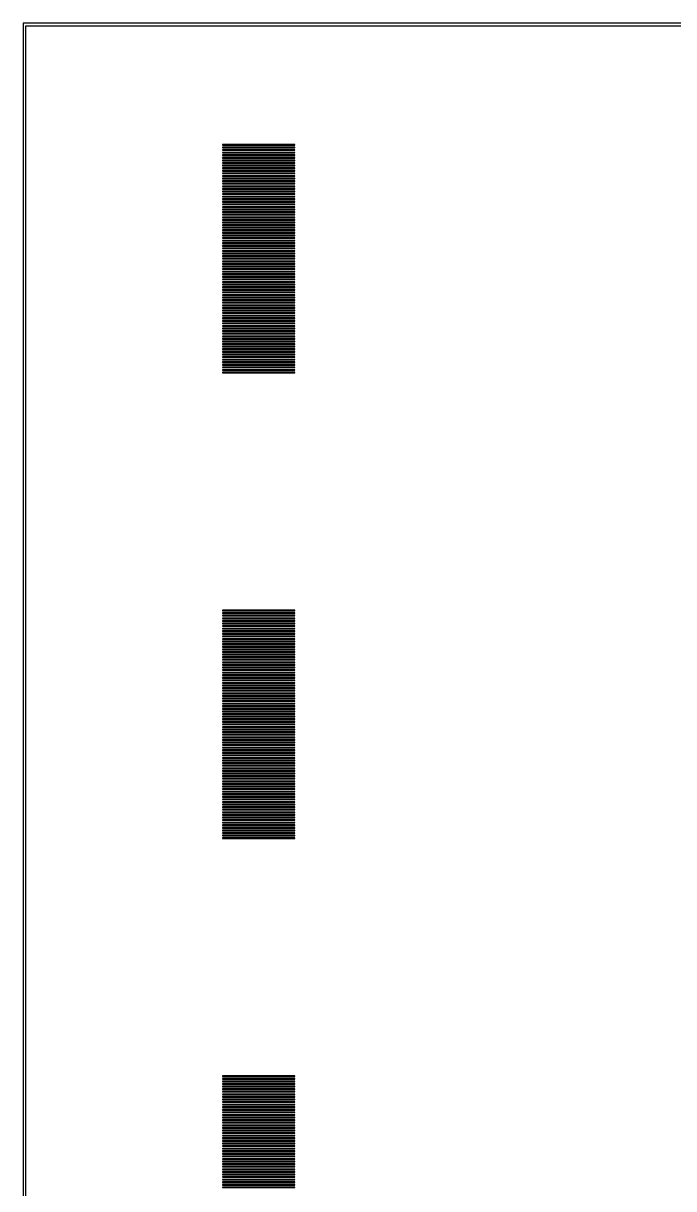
# Model space of a CAD drawing. Extents: x 0 to 54, y 0 to 90.
# Drawn here: x -0.05 to 12.53, y 67.53 to 90.05 of the extents above; entities that cross this region are included whole.
import ezdxf

# ---------------------------------------------------------------- set-up
doc = ezdxf.new("R2010")
doc.units = 0

msp = doc.modelspace()

# ---------------------------------------------------------------- linework, layer by layer
for p, q in [((54.05, 90.05), (-0.04999, 90.05)), ((-0.04999, 90.05), (-0.04999, -0.04999)), ((0, 59.5547), (0, 90)), ((0, 90), (54, 90)), ((5.2, 87.705), (3.8, 87.705)), ((3.8, 87.705), (3.8, 87.695)), ((3.8, 87.695), (5.2, 87.695)), ((5.2, 87.655), (3.8, 87.655)), ((3.8, 87.655), (3.8, 87.645)), ((3.8, 87.645), (5.2, 87.645)), ((5.2, 87.695), (5.2, 87.705)), ((5.2, 87.645), (5.2, 87.655)), ((5.2, 87.605), (3.8, 87.605)), ((3.8, 87.605), (3.8, 87.595)), ((3.8, 87.595), (5.2, 87.595)), ((5.2, 87.555), (3.8, 87.555)), ((3.8, 87.555), (3.8, 87.545)), ((3.8, 87.545), (5.2, 87.545)), ((5.2, 87.505), (3.8, 87.505)), ((3.8, 87.505), (3.8, 87.495)), ((3.8, 87.495), (5.2, 87.495)), ((5.2, 87.455), (3.8, 87.455)), ((3.8, 87.455), (3.8, 87.445)), ((3.8, 87.445), (5.2, 87.445)), ((5.2, 87.405), (3.8, 87.405)), ((3.8, 87.405), (3.8, 87.395)), ((5.2, 87.595), (5.2, 87.605)), ((5.2, 87.545), (5.2, 87.555)), ((5.2, 87.495), (5.2, 87.505)), ((5.2, 87.445), (5.2, 87.455)), ((5.2, 87.395), (5.2, 87.405)), ((3.8, 87.395), (5.2, 87.395)), ((5.2, 87.355), (3.8, 87.355)), ((3.8, 87.355), (3.8, 87.345)), ((3.8, 87.345), (5.2, 87.345)), ((5.2, 87.305), (3.8, 87.305)), ((3.8, 87.305), (3.8, 87.295)), ((3.8, 87.295), (5.2, 87.295)), ((5.2, 87.255), (3.8, 87.255)), ((3.8, 87.255), (3.8, 87.245)), ((3.8, 87.245), (5.2, 87.245)), ((5.2, 87.205), (3.8, 87.205)), ((3.8, 87.205), (3.8, 87.195)), ((3.8, 87.195), (5.2, 87.195)), ((5.2, 87.345), (5.2, 87.355)), ((5.2, 87.295), (5.2, 87.305)), ((5.2, 87.245), (5.2, 87.255)), ((5.2, 87.195), (5.2, 87.205)), ((5.2, 87.155), (3.8, 87.155)), ((3.8, 87.155), (3.8, 87.145)), ((3.8, 87.145), (5.2, 87.145)), ((5.2, 87.105), (3.8, 87.105)), ((3.8, 87.105), (3.8, 87.095)), ((3.8, 87.095), (5.2, 87.095)), ((5.2, 87.055), (3.8, 87.055)), ((3.8, 87.055), (3.8, 87.045)), ((3.8, 87.045), (5.2, 87.045)), ((5.2, 87.005), (3.8, 87.005)), ((3.8, 87.005), (3.8, 86.995)), ((3.8, 86.995), (5.2, 86.995)), ((5.2, 86.955), (3.8, 86.955)), ((3.8, 86.955), (3.8, 86.945)), ((5.2, 87.145), (5.2, 87.155)), ((5.2, 87.095), (5.2, 87.105)), ((5.2, 87.045), (5.2, 87.055)), ((5.2, 86.995), (5.2, 87.005)), ((5.2, 86.945), (5.2, 86.955)), ((3.8, 86.945), (5.2, 86.945)), ((5.2, 86.905), (3.8, 86.905)), ((3.8, 86.905), (3.8, 86.895)), ((3.8, 86.895), (5.2, 86.895)), ((5.2, 86.855), (3.8, 86.855)), ((3.8, 86.855), (3.8, 86.845)), ((3.8, 86.845), (5.2, 86.845)), ((5.2, 86.805), (3.8, 86.805)), ((3.8, 86.805), (3.8, 86.795)), ((3.8, 86.795), (5.2, 86.795)), ((5.2, 86.755), (3.8, 86.755)), ((3.8, 86.755), (3.8, 86.745)), ((3.8, 86.745), (5.2, 86.745)), ((5.2, 86.895), (5.2, 86.905)), ((5.2, 86.845), (5.2, 86.855)), ((5.2, 86.795), (5.2, 86.805)), ((5.2, 86.745), (5.2, 86.755)), ((5.2, 86.705), (3.8, 86.705)), ((3.8, 86.705), (3.8, 86.695)), ((3.8, 86.695), (5.2, 86.695)), ((5.2, 86.655), (3.8, 86.655)), ((3.8, 86.655), (3.8, 86.645)), ((3.8, 86.645), (5.2, 86.645)), ((5.2, 86.605), (3.8, 86.605)), ((3.8, 86.605), (3.8, 86.595)), ((3.8, 86.595), (5.2, 86.595)), ((5.2, 86.555), (3.8, 86.555)), ((3.8, 86.555), (3.8, 86.545)), ((3.8, 86.545), (5.2, 86.545)), ((5.2, 86.505), (3.8, 86.505)), ((3.8, 86.505), (3.8, 86.495)), ((5.2, 86.695), (5.2, 86.705)), ((5.2, 86.645), (5.2, 86.655)), ((5.2, 86.595), (5.2, 86.605)), ((5.2, 86.545), (5.2, 86.555)), ((5.2, 86.495), (5.2, 86.505)), ((3.8, 86.495), (5.2, 86.495)), ((5.2, 86.455), (3.8, 86.455)), ((3.8, 86.455), (3.8, 86.445)), ((3.8, 86.445), (5.2, 86.445)), ((5.2, 86.405), (3.8, 86.405)), ((3.8, 86.405), (3.8, 86.395)), ((3.8, 86.395), (5.2, 86.395)), ((5.2, 86.355), (3.8, 86.355)), ((3.8, 86.355), (3.8, 86.345)), ((3.8, 86.345), (5.2, 86.345)), ((5.2, 86.305), (3.8, 86.305)), ((3.8, 86.305), (3.8, 86.295)), ((3.8, 86.295), (5.2, 86.295)), ((5.2, 86.445), (5.2, 86.455)), ((5.2, 86.395), (5.2, 86.405)), ((5.2, 86.345), (5.2, 86.355)), ((5.2, 86.295), (5.2, 86.305)), ((5.2, 86.255), (3.8, 86.255)), ((3.8, 86.255), (3.8, 86.245)), ((3.8, 86.245), (5.2, 86.245)), ((5.2, 86.205), (3.8, 86.205)), ((3.8, 86.205), (3.8, 86.195)), ((3.8, 86.195), (5.2, 86.195)), ((5.2, 86.155), (3.8, 86.155)), ((3.8, 86.155), (3.8, 86.145)), ((3.8, 86.145), (5.2, 86.145)), ((5.2, 86.105), (3.8, 86.105)), ((3.8, 86.105), (3.8, 86.095)), ((3.8, 86.095), (5.2, 86.095)), ((5.2, 86.055), (3.8, 86.055)), ((3.8, 86.055), (3.8, 86.045)), ((5.2, 86.245), (5.2, 86.255)), ((5.2, 86.195), (5.2, 86.205)), ((5.2, 86.145), (5.2, 86.155)), ((5.2, 86.095), (5.2, 86.105)), ((5.2, 86.045), (5.2, 86.055)), ((3.8, 86.045), (5.2, 86.045)), ((5.2, 86.005), (3.8, 86.005)), ((3.8, 86.005), (3.8, 85.995)), ((3.8, 85.995), (5.2, 85.995)), ((5.2, 85.955), (3.8, 85.955)), ((3.8, 85.955), (3.8, 85.945)), ((3.8, 85.945), (5.2, 85.945)), ((5.2, 85.905), (3.8, 85.905)), ((3.8, 85.905), (3.8, 85.895)), ((3.8, 85.895), (5.2, 85.895)), ((5.2, 85.855), (3.8, 85.855)), ((3.8, 85.855), (3.8, 85.845)), ((3.8, 85.845), (5.2, 85.845)), ((5.2, 85.995), (5.2, 86.005)), ((5.2, 85.945), (5.2, 85.955)), ((5.2, 85.895), (5.2, 85.905)), ((5.2, 85.845), (5.2, 85.855)), ((5.2, 85.805), (3.8, 85.805)), ((3.8, 85.805), (3.8, 85.795)), ((3.8, 85.795), (5.2, 85.795)), ((5.2, 85.755), (3.8, 85.755)), ((3.8, 85.755), (3.8, 85.745)), ((3.8, 85.745), (5.2, 85.745)), ((5.2, 85.705), (3.8, 85.705)), ((3.8, 85.705), (3.8, 85.695)), ((3.8, 85.695), (5.2, 85.695)), ((5.2, 85.655), (3.8, 85.655)), ((3.8, 85.655), (3.8, 85.645)), ((3.8, 85.645), (5.2, 85.645)), ((5.2, 85.605), (3.8, 85.605)), ((3.8, 85.605), (3.8, 85.595)), ((3.8, 85.595), (5.2, 85.595)), ((5.2, 85.795), (5.2, 85.805)), ((5.2, 85.745), (5.2, 85.755)), ((5.2, 85.695), (5.2, 85.705)), ((5.2, 85.645), (5.2, 85.655)), ((5.2, 85.595), (5.2, 85.605)), ((5.2, 85.555), (3.8, 85.555)), ((3.8, 85.555), (3.8, 85.545)), ((3.8, 85.545), (5.2, 85.545)), ((5.2, 85.505), (3.8, 85.505)), ((3.8, 85.505), (3.8, 85.495)), ((3.8, 85.495), (5.2, 85.495)), ((5.2, 85.455), (3.8, 85.455)), ((3.8, 85.455), (3.8, 85.445)), ((3.8, 85.445), (5.2, 85.445)), ((5.2, 85.405), (3.8, 85.405)), ((3.8, 85.405), (3.8, 85.395)), ((3.8, 85.395), (5.2, 85.395)), ((5.2, 85.545), (5.2, 85.555)), ((5.2, 85.495), (5.2, 85.505)), ((5.2, 85.445), (5.2, 85.455)), ((5.2, 85.395), (5.2, 85.405)), ((5.2, 85.355), (3.8, 85.355)), ((3.8, 85.355), (3.8, 85.345)), ((3.8, 85.345), (5.2, 85.345)), ((5.2, 85.305), (3.8, 85.305)), ((3.8, 85.305), (3.8, 85.295)), ((3.8, 85.295), (5.2, 85.295)), ((5.2, 85.255), (3.8, 85.255)), ((3.8, 85.255), (3.8, 85.245)), ((3.8, 85.245), (5.2, 85.245)), ((5.2, 85.205), (3.8, 85.205)), ((3.8, 85.205), (3.8, 85.195)), ((3.8, 85.195), (5.2, 85.195)), ((5.2, 85.155), (3.8, 85.155)), ((3.8, 85.155), (3.8, 85.145)), ((3.8, 85.145), (5.2, 85.145)), ((5.2, 85.345), (5.2, 85.355)), ((5.2, 85.295), (5.2, 85.305)), ((5.2, 85.245), (5.2, 85.255)), ((5.2, 85.195), (5.2, 85.205)), ((5.2, 85.145), (5.2, 85.155)), ((5.2, 85.105), (3.8, 85.105)), ((3.8, 85.105), (3.8, 85.095)), ((3.8, 85.095), (5.2, 85.095)), ((5.2, 85.055), (3.8, 85.055)), ((3.8, 85.055), (3.8, 85.045)), ((3.8, 85.045), (5.2, 85.045)), ((5.2, 85.005), (3.8, 85.005)), ((3.8, 85.005), (3.8, 84.995)), ((3.8, 84.995), (5.2, 84.995)), ((5.2, 84.955), (3.8, 84.955)), ((3.8, 84.955), (3.8, 84.945)), ((3.8, 84.945), (5.2, 84.945)), ((5.2, 85.095), (5.2, 85.105)), ((5.2, 85.045), (5.2, 85.055)), ((5.2, 84.995), (5.2, 85.005)), ((5.2, 84.945), (5.2, 84.955)), ((5.2, 84.905), (3.8, 84.905)), ((3.8, 84.905), (3.8, 84.895)), ((3.8, 84.895), (5.2, 84.895)), ((5.2, 84.855), (3.8, 84.855)), ((3.8, 84.855), (3.8, 84.845)), ((3.8, 84.845), (5.2, 84.845)), ((5.2, 84.805), (3.8, 84.805)), ((3.8, 84.805), (3.8, 84.795)), ((3.8, 84.795), (5.2, 84.795)), ((5.2, 84.755), (3.8, 84.755)), ((3.8, 84.755), (3.8, 84.745)), ((3.8, 84.745), (5.2, 84.745)), ((5.2, 84.705), (3.8, 84.705)), ((3.8, 84.705), (3.8, 84.695)), ((3.8, 84.695), (5.2, 84.695)), ((5.2, 84.895), (5.2, 84.905)), ((5.2, 84.845), (5.2, 84.855)), ((5.2, 84.795), (5.2, 84.805)), ((5.2, 84.745), (5.2, 84.755)), ((5.2, 84.695), (5.2, 84.705)), ((5.2, 84.655), (3.8, 84.655)), ((3.8, 84.655), (3.8, 84.645)), ((3.8, 84.645), (5.2, 84.645)), ((5.2, 84.605), (3.8, 84.605)), ((3.8, 84.605), (3.8, 84.595)), ((3.8, 84.595), (5.2, 84.595)), ((5.2, 84.555), (3.8, 84.555)), ((3.8, 84.555), (3.8, 84.545)), ((3.8, 84.545), (5.2, 84.545)), ((5.2, 84.505), (3.8, 84.505)), ((3.8, 84.505), (3.8, 84.495)), ((3.8, 84.495), (5.2, 84.495)), ((5.2, 84.645), (5.2, 84.655)), ((5.2, 84.595), (5.2, 84.605)), ((5.2, 84.545), (5.2, 84.555)), ((5.2, 84.495), (5.2, 84.505)), ((5.2, 84.455), (3.8, 84.455)), ((3.8, 84.455), (3.8, 84.445)), ((3.8, 84.445), (5.2, 84.445)), ((5.2, 84.405), (3.8, 84.405)), ((3.8, 84.405), (3.8, 84.395)), ((3.8, 84.395), (5.2, 84.395)), ((5.2, 84.355), (3.8, 84.355)), ((3.8, 84.355), (3.8, 84.345)), ((3.8, 84.345), (5.2, 84.345)), ((5.2, 84.305), (3.8, 84.305)), ((3.8, 84.305), (3.8, 84.295)), ((3.8, 84.295), (5.2, 84.295)), ((5.2, 84.255), (3.8, 84.255)), ((3.8, 84.255), (3.8, 84.245)), ((3.8, 84.245), (5.2, 84.245)), ((5.2, 84.445), (5.2, 84.455)), ((5.2, 84.395), (5.2, 84.405)), ((5.2, 84.345), (5.2, 84.355)), ((5.2, 84.295), (5.2, 84.305)), ((5.2, 84.245), (5.2, 84.255)), ((5.2, 84.205), (3.8, 84.205)), ((3.8, 84.205), (3.8, 84.195)), ((3.8, 84.195), (5.2, 84.195)), ((5.2, 84.155), (3.8, 84.155)), ((3.8, 84.155), (3.8, 84.145)), ((3.8, 84.145), (5.2, 84.145)), ((5.2, 84.105), (3.8, 84.105)), ((3.8, 84.105), (3.8, 84.095)), ((3.8, 84.095), (5.2, 84.095)), ((5.2, 84.055), (3.8, 84.055)), ((3.8, 84.055), (3.8, 84.045)), ((3.8, 84.045), (5.2, 84.045)), ((5.2, 84.195), (5.2, 84.205)), ((5.2, 84.145), (5.2, 84.155)), ((5.2, 84.095), (5.2, 84.105)), ((5.2, 84.045), (5.2, 84.055)), ((5.2, 84.005), (3.8, 84.005)), ((3.8, 84.005), (3.8, 83.995)), ((3.8, 83.995), (5.2, 83.995)), ((5.2, 83.955), (3.8, 83.955)), ((3.8, 83.955), (3.8, 83.945)), ((3.8, 83.945), (5.2, 83.945)), ((5.2, 83.905), (3.8, 83.905)), ((3.8, 83.905), (3.8, 83.895)), ((3.8, 83.895), (5.2, 83.895)), ((5.2, 83.855), (3.8, 83.855)), ((3.8, 83.855), (3.8, 83.845)), ((3.8, 83.845), (5.2, 83.845)), ((5.2, 83.805), (3.8, 83.805)), ((3.8, 83.805), (3.8, 83.795)), ((3.8, 83.795), (5.2, 83.795)), ((5.2, 83.995), (5.2, 84.005)), ((5.2, 83.945), (5.2, 83.955)), ((5.2, 83.895), (5.2, 83.905)), ((5.2, 83.845), (5.2, 83.855)), ((5.2, 83.795), (5.2, 83.805)), ((5.2, 83.755), (3.8, 83.755)), ((3.8, 83.755), (3.8, 83.745)), ((3.8, 83.745), (5.2, 83.745)), ((5.2, 83.705), (3.8, 83.705)), ((3.8, 83.705), (3.8, 83.695)), ((3.8, 83.695), (5.2, 83.695)), ((5.2, 83.655), (3.8, 83.655)), ((3.8, 83.655), (3.8, 83.645)), ((3.8, 83.645), (5.2, 83.645)), ((5.2, 83.605), (3.8, 83.605)), ((3.8, 83.605), (3.8, 83.595)), ((3.8, 83.595), (5.2, 83.595)), ((5.2, 83.745), (5.2, 83.755)), ((5.2, 83.695), (5.2, 83.705)), ((5.2, 83.645), (5.2, 83.655)), ((5.2, 83.595), (5.2, 83.605)), ((5.2, 83.555), (3.8, 83.555)), ((3.8, 83.555), (3.8, 83.545)), ((3.8, 83.545), (5.2, 83.545)), ((5.2, 83.505), (3.8, 83.505)), ((3.8, 83.505), (3.8, 83.495)), ((3.8, 83.495), (5.2, 83.495)), ((5.2, 83.455), (3.8, 83.455)), ((3.8, 83.455), (3.8, 83.445)), ((3.8, 83.445), (5.2, 83.445)), ((5.2, 83.405), (3.8, 83.405)), ((3.8, 83.405), (3.8, 83.395)), ((3.8, 83.395), (5.2, 83.395)), ((5.2, 83.355), (3.8, 83.355)), ((3.8, 83.355), (3.8, 83.345)), ((3.8, 83.345), (5.2, 83.345)), ((5.2, 83.545), (5.2, 83.555)), ((5.2, 83.495), (5.2, 83.505)), ((5.2, 83.445), (5.2, 83.455)), ((5.2, 83.395), (5.2, 83.405)), ((5.2, 83.345), (5.2, 83.355)), ((5.2, 83.305), (3.8, 83.305)), ((3.8, 83.305), (3.8, 83.295)), ((3.8, 83.295), (5.2, 83.295)), ((5.2, 83.295), (5.2, 83.305)), ((5.2, 78.705), (3.8, 78.705)), ((3.8, 78.705), (3.8, 78.695)), ((3.8, 78.695), (5.2, 78.695)), ((5.2, 78.655), (3.8, 78.655)), ((3.8, 78.655), (3.8, 78.645)), ((3.8, 78.645), (5.2, 78.645)), ((5.2, 78.695), (5.2, 78.705)), ((5.2, 78.645), (5.2, 78.655)), ((5.2, 78.605), (3.8, 78.605)), ((3.8, 78.605), (3.8, 78.595)), ((3.8, 78.595), (5.2, 78.595)), ((5.2, 78.555), (3.8, 78.555)), ((3.8, 78.555), (3.8, 78.545)), ((3.8, 78.545), (5.2, 78.545)), ((5.2, 78.505), (3.8, 78.505)), ((3.8, 78.505), (3.8, 78.495)), ((3.8, 78.495), (5.2, 78.495)), ((5.2, 78.455), (3.8, 78.455)), ((3.8, 78.455), (3.8, 78.445)), ((3.8, 78.445), (5.2, 78.445)), ((5.2, 78.405), (3.8, 78.405)), ((3.8, 78.405), (3.8, 78.395)), ((3.8, 78.395), (5.2, 78.395)), ((5.2, 78.595), (5.2, 78.605)), ((5.2, 78.545), (5.2, 78.555)), ((5.2, 78.495), (5.2, 78.505)), ((5.2, 78.445), (5.2, 78.455)), ((5.2, 78.395), (5.2, 78.405)), ((5.2, 78.355), (3.8, 78.355)), ((3.8, 78.355), (3.8, 78.345)), ((3.8, 78.345), (5.2, 78.345)), ((5.2, 78.305), (3.8, 78.305)), ((3.8, 78.305), (3.8, 78.295)), ((3.8, 78.295), (5.2, 78.295)), ((5.2, 78.255), (3.8, 78.255)), ((3.8, 78.255), (3.8, 78.245)), ((3.8, 78.245), (5.2, 78.245)), ((5.2, 78.205), (3.8, 78.205)), ((3.8, 78.205), (3.8, 78.195)), ((3.8, 78.195), (5.2, 78.195)), ((5.2, 78.345), (5.2, 78.355)), ((5.2, 78.295), (5.2, 78.305)), ((5.2, 78.245), (5.2, 78.255)), ((5.2, 78.195), (5.2, 78.205)), ((5.2, 78.155), (3.8, 78.155)), ((3.8, 78.155), (3.8, 78.145)), ((3.8, 78.145), (5.2, 78.145)), ((5.2, 78.105), (3.8, 78.105)), ((3.8, 78.105), (3.8, 78.095)), ((3.8, 78.095), (5.2, 78.095)), ((5.2, 78.055), (3.8, 78.055)), ((3.8, 78.055), (3.8, 78.045)), ((3.8, 78.045), (5.2, 78.045)), ((5.2, 78.005), (3.8, 78.005)), ((3.8, 78.005), (3.8, 77.995)), ((3.8, 77.995), (5.2, 77.995)), ((5.2, 77.955), (3.8, 77.955)), ((3.8, 77.955), (3.8, 77.945)), ((3.8, 77.945), (5.2, 77.945)), ((5.2, 78.145), (5.2, 78.155)), ((5.2, 78.095), (5.2, 78.105)), ((5.2, 78.045), (5.2, 78.055)), ((5.2, 77.995), (5.2, 78.005)), ((5.2, 77.945), (5.2, 77.955)), ((5.2, 77.905), (3.8, 77.905)), ((3.8, 77.905), (3.8, 77.895)), ((3.8, 77.895), (5.2, 77.895)), ((5.2, 77.855), (3.8, 77.855)), ((3.8, 77.855), (3.8, 77.845)), ((3.8, 77.845), (5.2, 77.845)), ((5.2, 77.805), (3.8, 77.805)), ((3.8, 77.805), (3.8, 77.795)), ((3.8, 77.795), (5.2, 77.795)), ((5.2, 77.755), (3.8, 77.755)), ((3.8, 77.755), (3.8, 77.745)), ((3.8, 77.745), (5.2, 77.745)), ((5.2, 77.895), (5.2, 77.905)), ((5.2, 77.845), (5.2, 77.855)), ((5.2, 77.795), (5.2, 77.805)), ((5.2, 77.745), (5.2, 77.755)), ((5.2, 77.705), (3.8, 77.705)), ((3.8, 77.705), (3.8, 77.695)), ((3.8, 77.695), (5.2, 77.695)), ((5.2, 77.655), (3.8, 77.655)), ((3.8, 77.655), (3.8, 77.645)), ((3.8, 77.645), (5.2, 77.645)), ((5.2, 77.605), (3.8, 77.605)), ((3.8, 77.605), (3.8, 77.595)), ((3.8, 77.595), (5.2, 77.595)), ((5.2, 77.555), (3.8, 77.555)), ((3.8, 77.555), (3.8, 77.545)), ((3.8, 77.545), (5.2, 77.545)), ((5.2, 77.505), (3.8, 77.505)), ((3.8, 77.505), (3.8, 77.495)), ((3.8, 77.495), (5.2, 77.495)), ((5.2, 77.695), (5.2, 77.705)), ((5.2, 77.645), (5.2, 77.655)), ((5.2, 77.595), (5.2, 77.605)), ((5.2, 77.545), (5.2, 77.555)), ((5.2, 77.495), (5.2, 77.505)), ((5.2, 77.455), (3.8, 77.455)), ((3.8, 77.455), (3.8, 77.445)), ((3.8, 77.445), (5.2, 77.445)), ((5.2, 77.405), (3.8, 77.405)), ((3.8, 77.405), (3.8, 77.395)), ((3.8, 77.395), (5.2, 77.395)), ((5.2, 77.355), (3.8, 77.355)), ((3.8, 77.355), (3.8, 77.345)), ((3.8, 77.345), (5.2, 77.345)), ((5.2, 77.305), (3.8, 77.305)), ((3.8, 77.305), (3.8, 77.295)), ((3.8, 77.295), (5.2, 77.295)), ((5.2, 77.445), (5.2, 77.455)), ((5.2, 77.395), (5.2, 77.405)), ((5.2, 77.345), (5.2, 77.355)), ((5.2, 77.295), (5.2, 77.305)), ((5.2, 77.255), (3.8, 77.255)), ((3.8, 77.255), (3.8, 77.245)), ((3.8, 77.245), (5.2, 77.245)), ((5.2, 77.205), (3.8, 77.205)), ((3.8, 77.205), (3.8, 77.195)), ((3.8, 77.195), (5.2, 77.195)), ((5.2, 77.155), (3.8, 77.155)), ((3.8, 77.155), (3.8, 77.145)), ((3.8, 77.145), (5.2, 77.145)), ((5.2, 77.105), (3.8, 77.105)), ((3.8, 77.105), (3.8, 77.095)), ((3.8, 77.095), (5.2, 77.095)), ((5.2, 77.055), (3.8, 77.055)), ((3.8, 77.055), (3.8, 77.045)), ((3.8, 77.045), (5.2, 77.045)), ((5.2, 77.245), (5.2, 77.255)), ((5.2, 77.195), (5.2, 77.205)), ((5.2, 77.145), (5.2, 77.155)), ((5.2, 77.095), (5.2, 77.105)), ((5.2, 77.045), (5.2, 77.055)), ((5.2, 77.005), (3.8, 77.005)), ((3.8, 77.005), (3.8, 76.995)), ((3.8, 76.995), (5.2, 76.995)), ((5.2, 76.955), (3.8, 76.955)), ((3.8, 76.955), (3.8, 76.945)), ((3.8, 76.945), (5.2, 76.945)), ((5.2, 76.905), (3.8, 76.905)), ((3.8, 76.905), (3.8, 76.895)), ((3.8, 76.895), (5.2, 76.895)), ((5.2, 76.855), (3.8, 76.855)), ((3.8, 76.855), (3.8, 76.845)), ((3.8, 76.845), (5.2, 76.845)), ((5.2, 76.995), (5.2, 77.005)), ((5.2, 76.945), (5.2, 76.955)), ((5.2, 76.895), (5.2, 76.905)), ((5.2, 76.845), (5.2, 76.855)), ((5.2, 76.805), (3.8, 76.805)), ((3.8, 76.805), (3.8, 76.795)), ((3.8, 76.795), (5.2, 76.795)), ((5.2, 76.755), (3.8, 76.755)), ((3.8, 76.755), (3.8, 76.745)), ((3.8, 76.745), (5.2, 76.745)), ((5.2, 76.705), (3.8, 76.705)), ((3.8, 76.705), (3.8, 76.695)), ((3.8, 76.695), (5.2, 76.695)), ((5.2, 76.655), (3.8, 76.655)), ((3.8, 76.655), (3.8, 76.645)), ((3.8, 76.645), (5.2, 76.645)), ((5.2, 76.605), (3.8, 76.605)), ((3.8, 76.605), (3.8, 76.595)), ((3.8, 76.595), (5.2, 76.595)), ((5.2, 76.795), (5.2, 76.805)), ((5.2, 76.745), (5.2, 76.755)), ((5.2, 76.695), (5.2, 76.705)), ((5.2, 76.645), (5.2, 76.655)), ((5.2, 76.595), (5.2, 76.605)), ((5.2, 76.555), (3.8, 76.555)), ((3.8, 76.555), (3.8, 76.545)), ((3.8, 76.545), (5.2, 76.545)), ((5.2, 76.505), (3.8, 76.505)), ((3.8, 76.505), (3.8, 76.495)), ((3.8, 76.495), (5.2, 76.495)), ((5.2, 76.455), (3.8, 76.455)), ((3.8, 76.455), (3.8, 76.445)), ((3.8, 76.445), (5.2, 76.445)), ((5.2, 76.405), (3.8, 76.405)), ((3.8, 76.405), (3.8, 76.395)), ((3.8, 76.395), (5.2, 76.395)), ((5.2, 76.545), (5.2, 76.555)), ((5.2, 76.495), (5.2, 76.505)), ((5.2, 76.445), (5.2, 76.455)), ((5.2, 76.395), (5.2, 76.405)), ((5.2, 76.355), (3.8, 76.355)), ((3.8, 76.355), (3.8, 76.345)), ((3.8, 76.345), (5.2, 76.345)), ((5.2, 76.305), (3.8, 76.305)), ((3.8, 76.305), (3.8, 76.295)), ((3.8, 76.295), (5.2, 76.295)), ((5.2, 76.255), (3.8, 76.255)), ((3.8, 76.255), (3.8, 76.245)), ((3.8, 76.245), (5.2, 76.245)), ((5.2, 76.205), (3.8, 76.205)), ((3.8, 76.205), (3.8, 76.195)), ((3.8, 76.195), (5.2, 76.195)), ((5.2, 76.155), (3.8, 76.155)), ((3.8, 76.155), (3.8, 76.145)), ((3.8, 76.145), (5.2, 76.145)), ((5.2, 76.345), (5.2, 76.355)), ((5.2, 76.295), (5.2, 76.305)), ((5.2, 76.245), (5.2, 76.255)), ((5.2, 76.195), (5.2, 76.205)), ((5.2, 76.145), (5.2, 76.155)), ((5.2, 76.105), (3.8, 76.105)), ((3.8, 76.105), (3.8, 76.095)), ((3.8, 76.095), (5.2, 76.095)), ((5.2, 76.055), (3.8, 76.055)), ((3.8, 76.055), (3.8, 76.045)), ((3.8, 76.045), (5.2, 76.045)), ((5.2, 76.005), (3.8, 76.005)), ((3.8, 76.005), (3.8, 75.995)), ((3.8, 75.995), (5.2, 75.995)), ((5.2, 75.955), (3.8, 75.955)), ((3.8, 75.955), (3.8, 75.945)), ((3.8, 75.945), (5.2, 75.945)), ((5.2, 76.095), (5.2, 76.105)), ((5.2, 76.045), (5.2, 76.055)), ((5.2, 75.995), (5.2, 76.005)), ((5.2, 75.945), (5.2, 75.955)), ((5.2, 75.905), (3.8, 75.905)), ((3.8, 75.905), (3.8, 75.895)), ((3.8, 75.895), (5.2, 75.895)), ((5.2, 75.855), (3.8, 75.855)), ((3.8, 75.855), (3.8, 75.845)), ((3.8, 75.845), (5.2, 75.845)), ((5.2, 75.805), (3.8, 75.805)), ((3.8, 75.805), (3.8, 75.795)), ((3.8, 75.795), (5.2, 75.795)), ((5.2, 75.755), (3.8, 75.755)), ((3.8, 75.755), (3.8, 75.745)), ((3.8, 75.745), (5.2, 75.745)), ((5.2, 75.705), (3.8, 75.705)), ((3.8, 75.705), (3.8, 75.695)), ((3.8, 75.695), (5.2, 75.695)), ((5.2, 75.895), (5.2, 75.905)), ((5.2, 75.845), (5.2, 75.855)), ((5.2, 75.795), (5.2, 75.805)), ((5.2, 75.745), (5.2, 75.755)), ((5.2, 75.695), (5.2, 75.705)), ((5.2, 75.655), (3.8, 75.655)), ((3.8, 75.655), (3.8, 75.645)), ((3.8, 75.645), (5.2, 75.645)), ((5.2, 75.605), (3.8, 75.605)), ((3.8, 75.605), (3.8, 75.595)), ((3.8, 75.595), (5.2, 75.595)), ((5.2, 75.555), (3.8, 75.555)), ((3.8, 75.555), (3.8, 75.545)), ((3.8, 75.545), (5.2, 75.545)), ((5.2, 75.505), (3.8, 75.505)), ((3.8, 75.505), (3.8, 75.495)), ((3.8, 75.495), (5.2, 75.495)), ((5.2, 75.645), (5.2, 75.655)), ((5.2, 75.595), (5.2, 75.605)), ((5.2, 75.545), (5.2, 75.555)), ((5.2, 75.495), (5.2, 75.505)), ((5.2, 75.455), (3.8, 75.455)), ((3.8, 75.455), (3.8, 75.445)), ((3.8, 75.445), (5.2, 75.445)), ((5.2, 75.405), (3.8, 75.405)), ((3.8, 75.405), (3.8, 75.395)), ((3.8, 75.395), (5.2, 75.395)), ((5.2, 75.355), (3.8, 75.355)), ((3.8, 75.355), (3.8, 75.345)), ((3.8, 75.345), (5.2, 75.345)), ((5.2, 75.305), (3.8, 75.305)), ((3.8, 75.305), (3.8, 75.295)), ((3.8, 75.295), (5.2, 75.295)), ((5.2, 75.255), (3.8, 75.255)), ((3.8, 75.255), (3.8, 75.245)), ((3.8, 75.245), (5.2, 75.245)), ((5.2, 75.445), (5.2, 75.455)), ((5.2, 75.395), (5.2, 75.405)), ((5.2, 75.345), (5.2, 75.355)), ((5.2, 75.295), (5.2, 75.305)), ((5.2, 75.245), (5.2, 75.255)), ((5.2, 75.205), (3.8, 75.205)), ((3.8, 75.205), (3.8, 75.195)), ((3.8, 75.195), (5.2, 75.195)), ((5.2, 75.155), (3.8, 75.155)), ((3.8, 75.155), (3.8, 75.145)), ((3.8, 75.145), (5.2, 75.145)), ((5.2, 75.105), (3.8, 75.105)), ((3.8, 75.105), (3.8, 75.095)), ((3.8, 75.095), (5.2, 75.095)), ((5.2, 75.055), (3.8, 75.055)), ((3.8, 75.055), (3.8, 75.045)), ((3.8, 75.045), (5.2, 75.045)), ((5.2, 75.195), (5.2, 75.205)), ((5.2, 75.145), (5.2, 75.155)), ((5.2, 75.095), (5.2, 75.105)), ((5.2, 75.045), (5.2, 75.055)), ((5.2, 75.005), (3.8, 75.005)), ((3.8, 75.005), (3.8, 74.995)), ((3.8, 74.995), (5.2, 74.995)), ((5.2, 74.955), (3.8, 74.955)), ((3.8, 74.955), (3.8, 74.945)), ((3.8, 74.945), (5.2, 74.945)), ((5.2, 74.905), (3.8, 74.905)), ((3.8, 74.905), (3.8, 74.895)), ((3.8, 74.895), (5.2, 74.895)), ((5.2, 74.855), (3.8, 74.855)), ((3.8, 74.855), (3.8, 74.845)), ((3.8, 74.845), (5.2, 74.845)), ((5.2, 74.805), (3.8, 74.805)), ((3.8, 74.805), (3.8, 74.795)), ((3.8, 74.795), (5.2, 74.795)), ((5.2, 74.995), (5.2, 75.005)), ((5.2, 74.945), (5.2, 74.955)), ((5.2, 74.895), (5.2, 74.905)), ((5.2, 74.845), (5.2, 74.855)), ((5.2, 74.795), (5.2, 74.805)), ((5.2, 74.755), (3.8, 74.755)), ((3.8, 74.755), (3.8, 74.745)), ((3.8, 74.745), (5.2, 74.745)), ((5.2, 74.705), (3.8, 74.705)), ((3.8, 74.705), (3.8, 74.695)), ((3.8, 74.695), (5.2, 74.695)), ((5.2, 74.655), (3.8, 74.655)), ((3.8, 74.655), (3.8, 74.645)), ((3.8, 74.645), (5.2, 74.645)), ((5.2, 74.605), (3.8, 74.605)), ((3.8, 74.605), (3.8, 74.595)), ((3.8, 74.595), (5.2, 74.595)), ((5.2, 74.745), (5.2, 74.755)), ((5.2, 74.695), (5.2, 74.705)), ((5.2, 74.645), (5.2, 74.655)), ((5.2, 74.595), (5.2, 74.605)), ((5.2, 74.555), (3.8, 74.555)), ((3.8, 74.555), (3.8, 74.545)), ((3.8, 74.545), (5.2, 74.545)), ((5.2, 74.505), (3.8, 74.505)), ((3.8, 74.505), (3.8, 74.495)), ((3.8, 74.495), (5.2, 74.495)), ((5.2, 74.455), (3.8, 74.455)), ((3.8, 74.455), (3.8, 74.445)), ((3.8, 74.445), (5.2, 74.445)), ((5.2, 74.405), (3.8, 74.405)), ((3.8, 74.405), (3.8, 74.395)), ((3.8, 74.395), (5.2, 74.395)), ((5.2, 74.355), (3.8, 74.355)), ((3.8, 74.355), (3.8, 74.345)), ((3.8, 74.345), (5.2, 74.345)), ((5.2, 74.545), (5.2, 74.555)), ((5.2, 74.495), (5.2, 74.505)), ((5.2, 74.445), (5.2, 74.455)), ((5.2, 74.395), (5.2, 74.405)), ((5.2, 74.345), (5.2, 74.355)), ((5.2, 74.305), (3.8, 74.305)), ((3.8, 74.305), (3.8, 74.295)), ((3.8, 74.295), (5.2, 74.295)), ((5.2, 74.295), (5.2, 74.305)), ((5.2, 69.705), (3.8, 69.705)), ((3.8, 69.705), (3.8, 69.695)), ((3.8, 69.695), (5.2, 69.695)), ((5.2, 69.655), (3.8, 69.655)), ((3.8, 69.655), (3.8, 69.645)), ((3.8, 69.645), (5.2, 69.645)), ((5.2, 69.605), (3.8, 69.605)), ((3.8, 69.605), (3.8, 69.595)), ((5.2, 69.695), (5.2, 69.705)), ((5.2, 69.645), (5.2, 69.655)), ((5.2, 69.595), (5.2, 69.605)), ((3.8, 69.595), (5.2, 69.595)), ((5.2, 69.555), (3.8, 69.555)), ((3.8, 69.555), (3.8, 69.545)), ((3.8, 69.545), (5.2, 69.545)), ((5.2, 69.505), (3.8, 69.505)), ((3.8, 69.505), (3.8, 69.495)), ((3.8, 69.495), (5.2, 69.495)), ((5.2, 69.455), (3.8, 69.455)), ((3.8, 69.455), (3.8, 69.445)), ((3.8, 69.445), (5.2, 69.445)), ((5.2, 69.405), (3.8, 69.405)), ((3.8, 69.405), (3.8, 69.395)), ((3.8, 69.395), (5.2, 69.395)), ((5.2, 69.545), (5.2, 69.555)), ((5.2, 69.495), (5.2, 69.505)), ((5.2, 69.445), (5.2, 69.455)), ((5.2, 69.395), (5.2, 69.405)), ((5.2, 69.355), (3.8, 69.355)), ((3.8, 69.355), (3.8, 69.345)), ((3.8, 69.345), (5.2, 69.345)), ((5.2, 69.305), (3.8, 69.305)), ((3.8, 69.305), (3.8, 69.295)), ((3.8, 69.295), (5.2, 69.295)), ((5.2, 69.255), (3.8, 69.255)), ((3.8, 69.255), (3.8, 69.245)), ((3.8, 69.245), (5.2, 69.245)), ((5.2, 69.205), (3.8, 69.205)), ((3.8, 69.205), (3.8, 69.195)), ((3.8, 69.195), (5.2, 69.195)), ((5.2, 69.155), (3.8, 69.155)), ((3.8, 69.155), (3.8, 69.145)), ((5.2, 69.345), (5.2, 69.355)), ((5.2, 69.295), (5.2, 69.305)), ((5.2, 69.245), (5.2, 69.255)), ((5.2, 69.195), (5.2, 69.205)), ((5.2, 69.145), (5.2, 69.155)), ((3.8, 69.145), (5.2, 69.145)), ((5.2, 69.105), (3.8, 69.105)), ((3.8, 69.105), (3.8, 69.095)), ((3.8, 69.095), (5.2, 69.095)), ((5.2, 69.055), (3.8, 69.055)), ((3.8, 69.055), (3.8, 69.045)), ((3.8, 69.045), (5.2, 69.045)), ((5.2, 69.005), (3.8, 69.005)), ((3.8, 69.005), (3.8, 68.995)), ((3.8, 68.995), (5.2, 68.995)), ((5.2, 68.955), (3.8, 68.955)), ((3.8, 68.955), (3.8, 68.945)), ((3.8, 68.945), (5.2, 68.945)), ((5.2, 69.095), (5.2, 69.105)), ((5.2, 69.045), (5.2, 69.055)), ((5.2, 68.995), (5.2, 69.005)), ((5.2, 68.945), (5.2, 68.955)), ((5.2, 68.905), (3.8, 68.905)), ((3.8, 68.905), (3.8, 68.895)), ((3.8, 68.895), (5.2, 68.895)), ((5.2, 68.855), (3.8, 68.855)), ((3.8, 68.855), (3.8, 68.845)), ((3.8, 68.845), (5.2, 68.845)), ((5.2, 68.805), (3.8, 68.805)), ((3.8, 68.805), (3.8, 68.795)), ((3.8, 68.795), (5.2, 68.795)), ((5.2, 68.755), (3.8, 68.755)), ((3.8, 68.755), (3.8, 68.745)), ((3.8, 68.745), (5.2, 68.745)), ((5.2, 68.705), (3.8, 68.705)), ((3.8, 68.705), (3.8, 68.695)), ((5.2, 68.895), (5.2, 68.905)), ((5.2, 68.845), (5.2, 68.855)), ((5.2, 68.795), (5.2, 68.805)), ((5.2, 68.745), (5.2, 68.755)), ((5.2, 68.695), (5.2, 68.705)), ((3.8, 68.695), (5.2, 68.695)), ((5.2, 68.655), (3.8, 68.655)), ((3.8, 68.655), (3.8, 68.645)), ((3.8, 68.645), (5.2, 68.645)), ((5.2, 68.605), (3.8, 68.605)), ((3.8, 68.605), (3.8, 68.595)), ((3.8, 68.595), (5.2, 68.595)), ((5.2, 68.555), (3.8, 68.555)), ((3.8, 68.555), (3.8, 68.545)), ((3.8, 68.545), (5.2, 68.545)), ((5.2, 68.505), (3.8, 68.505)), ((3.8, 68.505), (3.8, 68.495)), ((3.8, 68.495), (5.2, 68.495)), ((5.2, 68.645), (5.2, 68.655)), ((5.2, 68.595), (5.2, 68.605)), ((5.2, 68.545), (5.2, 68.555)), ((5.2, 68.495), (5.2, 68.505)), ((5.2, 68.455), (3.8, 68.455)), ((3.8, 68.455), (3.8, 68.445)), ((3.8, 68.445), (5.2, 68.445)), ((5.2, 68.405), (3.8, 68.405)), ((3.8, 68.405), (3.8, 68.395)), ((3.8, 68.395), (5.2, 68.395)), ((5.2, 68.355), (3.8, 68.355)), ((3.8, 68.355), (3.8, 68.345)), ((3.8, 68.345), (5.2, 68.345)), ((5.2, 68.305), (3.8, 68.305)), ((3.8, 68.305), (3.8, 68.295)), ((3.8, 68.295), (5.2, 68.295)), ((5.2, 68.255), (3.8, 68.255)), ((3.8, 68.255), (3.8, 68.245)), ((5.2, 68.445), (5.2, 68.455)), ((5.2, 68.395), (5.2, 68.405)), ((5.2, 68.345), (5.2, 68.355)), ((5.2, 68.295), (5.2, 68.305)), ((5.2, 68.245), (5.2, 68.255)), ((3.8, 68.245), (5.2, 68.245)), ((5.2, 68.205), (3.8, 68.205)), ((3.8, 68.205), (3.8, 68.195)), ((3.8, 68.195), (5.2, 68.195)), ((5.2, 68.155), (3.8, 68.155)), ((3.8, 68.155), (3.8, 68.145)), ((3.8, 68.145), (5.2, 68.145)), ((5.2, 68.105), (3.8, 68.105)), ((3.8, 68.105), (3.8, 68.095)), ((3.8, 68.095), (5.2, 68.095)), ((5.2, 68.055), (3.8, 68.055)), ((3.8, 68.055), (3.8, 68.045)), ((3.8, 68.045), (5.2, 68.045)), ((5.2, 68.195), (5.2, 68.205)), ((5.2, 68.145), (5.2, 68.155)), ((5.2, 68.095), (5.2, 68.105)), ((5.2, 68.045), (5.2, 68.055)), ((5.2, 68.005), (3.8, 68.005)), ((3.8, 68.005), (3.8, 67.995)), ((3.8, 67.995), (5.2, 67.995)), ((5.2, 67.955), (3.8, 67.955)), ((3.8, 67.955), (3.8, 67.945)), ((3.8, 67.945), (5.2, 67.945)), ((5.2, 67.905), (3.8, 67.905)), ((3.8, 67.905), (3.8, 67.895)), ((3.8, 67.895), (5.2, 67.895)), ((5.2, 67.855), (3.8, 67.855)), ((3.8, 67.855), (3.8, 67.845)), ((3.8, 67.845), (5.2, 67.845)), ((5.2, 67.805), (3.8, 67.805)), ((3.8, 67.805), (3.8, 67.795)), ((5.2, 67.995), (5.2, 68.005)), ((5.2, 67.945), (5.2, 67.955)), ((5.2, 67.895), (5.2, 67.905)), ((5.2, 67.845), (5.2, 67.855)), ((5.2, 67.795), (5.2, 67.805)), ((3.8, 67.795), (5.2, 67.795)), ((5.2, 67.755), (3.8, 67.755)), ((3.8, 67.755), (3.8, 67.745)), ((3.8, 67.745), (5.2, 67.745)), ((5.2, 67.705), (3.8, 67.705)), ((3.8, 67.705), (3.8, 67.695)), ((3.8, 67.695), (5.2, 67.695)), ((5.2, 67.655), (3.8, 67.655)), ((3.8, 67.655), (3.8, 67.645)), ((3.8, 67.645), (5.2, 67.645)), ((5.2, 67.605), (3.8, 67.605)), ((3.8, 67.605), (3.8, 67.595)), ((3.8, 67.595), (5.2, 67.595)), ((5.2, 67.745), (5.2, 67.755)), ((5.2, 67.695), (5.2, 67.705)), ((5.2, 67.645), (5.2, 67.655)), ((5.2, 67.595), (5.2, 67.605)), ((5.2, 67.555), (3.8, 67.555)), ((3.8, 67.555), (3.8, 67.545)), ((3.8, 67.545), (5.2, 67.545)), ((5.2, 67.545), (5.2, 67.555))]:
    msp.add_line(p, q)

doc.saveas('drawing.dxf')
